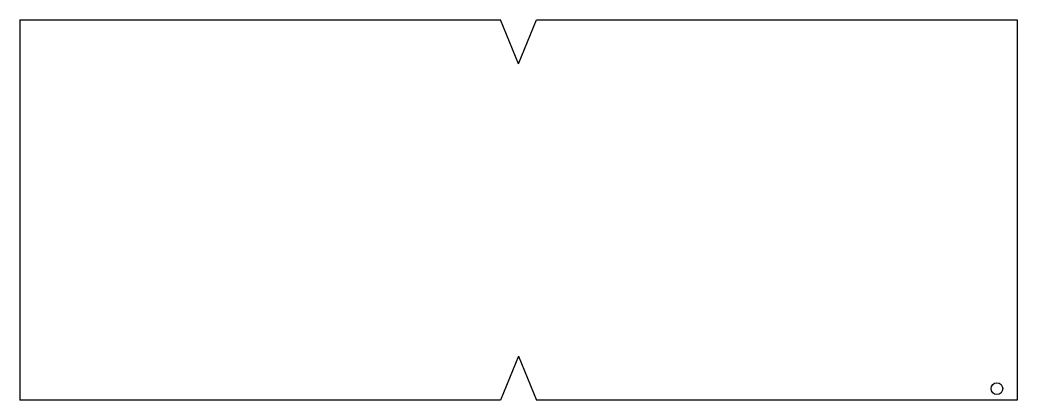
# Model space of a CAD drawing. Header units: millimetres. Extents: x 2571 to 2913, y 1115 to 1245.
import ezdxf

# ---------------------------------------------------------------- set-up
doc = ezdxf.new("R2010")
doc.units = ezdxf.units.MM

msp = doc.modelspace()

# ---------------------------------------------------------------- linework, layer by layer
for p, q in [((2571.15, 1245.33), (2735.66, 1245.33)), ((2571.15, 1245.33), (2571.15, 1115.33)), ((2741.86, 1230.33), (2735.66, 1245.33)), ((2741.86, 1230.33), (2748.06, 1245.33)), ((2748.06, 1245.33), (2912.57, 1245.33)), ((2912.57, 1245.33), (2912.57, 1115.33)), ((2741.86, 1130.33), (2735.66, 1115.33)), ((2741.86, 1130.33), (2748.06, 1115.33)), ((2735.66, 1115.33), (2571.15, 1115.33)), ((2912.57, 1115.33), (2748.06, 1115.33))]:
    msp.add_line(p, q)
msp.add_circle((2905.66, 1119.23), 2)

doc.saveas('drawing.dxf')
